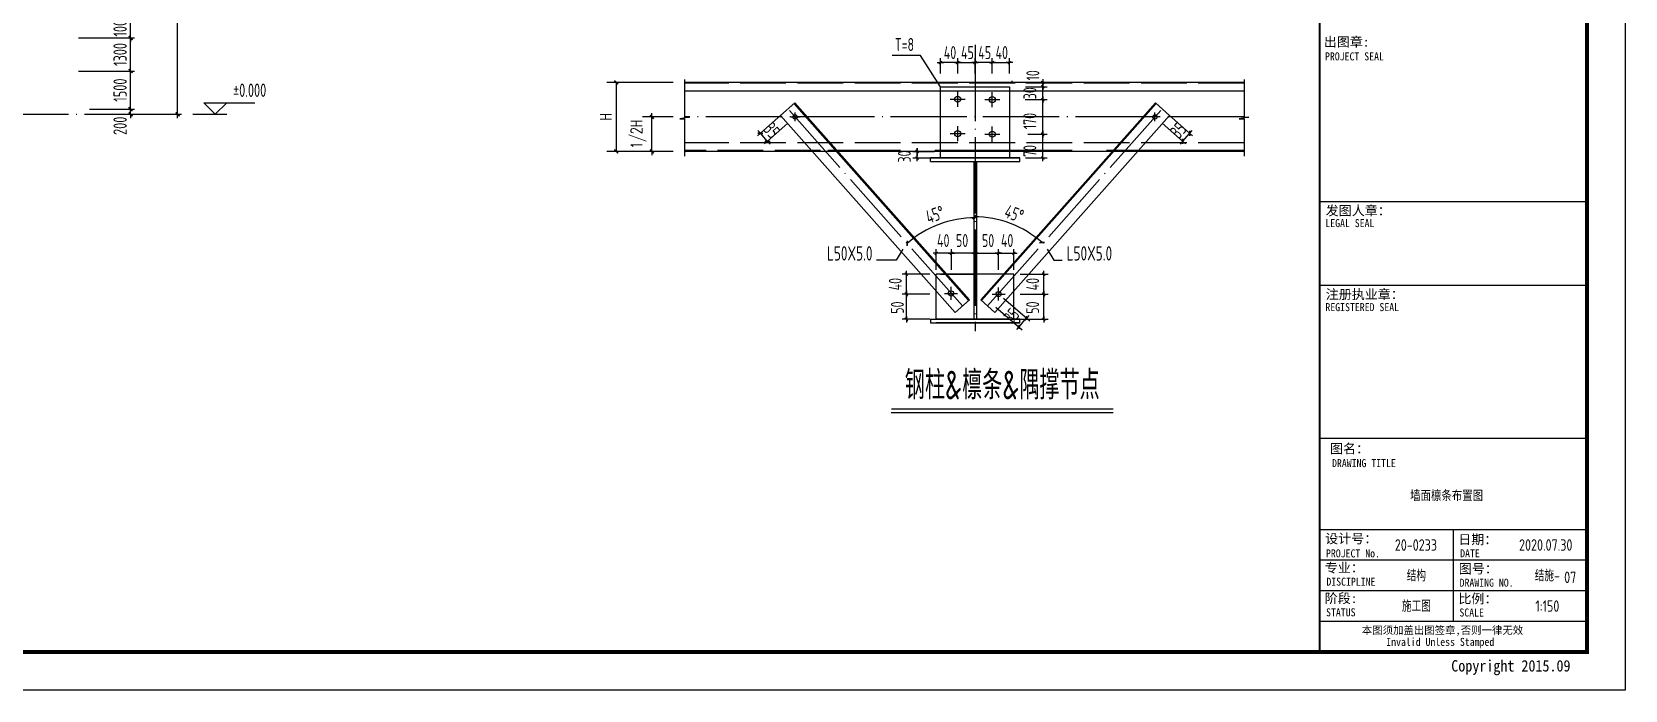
# Model space of a CAD drawing. Extents: x 899043 to 2598688, y -137197 to 211789.
# Drawn here: x 1940838 to 2003434, y 3985 to 29847 of the extents above; entities that cross this region are included whole.
import ezdxf
from ezdxf.enums import TextEntityAlignment as Align

# ---------------------------------------------------------------- set-up
doc = ezdxf.new("R2010")
doc.units = 0
doc.header["$LTSCALE"] = 1500
doc.header["$MEASUREMENT"] = 0
for name, pattern in [('ACAD_ISO02W100', [15, 12, -3]), ('CONTINOUS', [0]), ('DOTE', [2.42, 2, -0.2, 0.02, -0.2])]:
    doc.linetypes.add(name, pattern=pattern)
for name, color, linetype in [('00-tk', 151, 'Continuous'), ('AXIS', 3, 'Continuous'), ('DIM', 3, 'Continuous'), ('DOTE', 1, 'Continuous'), ('NUM', 7, 'Continuous'), ('THIN', 7, 'Continuous'), ('图框外框__细线', 253, 'Continuous')]:
    doc.layers.add(name, color=color, linetype=linetype)
doc.layers.add('功能名称', color=255, linetype='Continuous', lineweight=0)
doc.layers.add('钢板标注', color=9, linetype='Continuous', lineweight=18)
doc.styles.add('_TCH_DIM_T3', font='SIMPLEX', dxfattribs={"width": 0.705882, "bigfont": 'GBCBIG'})
doc.styles.add('DS6FS', font='tssdeng.shx', dxfattribs={"width": 0.8, "bigfont": 'tssdchn.shx'})
doc.styles.add('DS6HT', font='simhei.ttf', dxfattribs={"width": 0.8})
doc.styles.add('TSSD_Dimension', font='Tssdeng.shx', dxfattribs={"width": 0.7, "bigfont": 'hztxt.shx'})
doc.styles.add('TSSD_Label', font='Tssdeng.shx', dxfattribs={"width": 0.7, "bigfont": 'hztxt.shx'})
doc.styles.add('TSSD_Norm', font='Tssdeng.shx', dxfattribs={"bigfont": 'hztxt.shx'})
doc.dimstyles.new('_TCH_ARCH&&150', dxfattribs={"dimtxt": 446.25, "dimasz": 150, "dimexe": 375, "dimexo": 450, "dimgap": 189.375, "dimtad": 1, "dimdec": 0, "dimzin": 0, "dimdsep": 46, "dimtxsty": '_TCH_DIM_T3', "dimblk": 'ARCHTICK', "dimcen": 0.09, "dimclrt": 7, "dimazin": 2, "dimtfac": 1, "dimtdec": 0, "dimtix": 1, "dimtmove": 2, "dimatfit": 3, "dimfxl": 0, "dimtolj": 1, "dimtzin": 0, "dimarcsym": 0})
doc.dimstyles.new('TSSD_150_150', dxfattribs={"dimtxt": 525, "dimasz": 150, "dimexe": 150, "dimexo": 375, "dimgap": 150, "dimtad": 1, "dimdec": 0, "dimzin": 0, "dimdsep": 46, "dimtxsty": 'TSSD_Dimension', "dimblk": 'ARCHTICK', "dimblk1": 'ARCHTICK', "dimblk2": 'ARCHTICK', "dimcen": 0, "dimdle": 150, "dimclrt": 7, "dimadec": 0, "dimazin": 0, "dimtfac": 1, "dimtdec": 0, "dimtix": 1, "dimtmove": 2, "dimatfit": 3, "dimfxl": 0, "dimtolj": 1, "dimtzin": 0, "dimarcsym": 0})

# ---------------------------------------------------------------- blocks, each defined once
blk = doc.blocks.new('_ArchTick')
at = {"color": 0, "linetype": 'ByBlock', "const_width": 0.4}
blk.add_lwpolyline([(-0.5, -0.5), (0.5, 0.5)], dxfattribs=at)
blk = doc.blocks.new('*D792')
at = {"layer": 'Defpoints', "color": 0}
for p in [(1970543, 26824), (1970825, 26506), (1969458, 25863)]:
    blk.add_point(p, dxfattribs=at)
at = {"layer": 'DIM', "color": 0, "lineweight": -2}
for p, q in [((1970262, 26575), (1969346, 25764)), ((1969458, 25863), (1969359, 25975)), ((1969740, 25545), (1969458, 25863)), ((1970544, 26257), (1969628, 25446)), ((1969740, 25545), (1969840, 25433))]:
    blk.add_line(p, q, dxfattribs=at)
at = {"layer": 'DIM', "color": 0, "lineweight": -2, "xscale": 150, "yscale": 150, "zscale": 150}
for p, rotation in [((1969458, 25863), 311.5347105282701), ((1969740, 25545), 131.53471052827)]:
    blk.add_blockref('_ArchTick', p, dxfattribs=dict(at, rotation=rotation))
at = {"layer": 'DIM', "color": 7, "insert": (1969908, 25978), "char_height": 525, "attachment_point": 5, "rotation": 311.53471, "style": 'TSSD_Dimension'}
blk.add_mtext('\\A1;35', dxfattribs=at)
blk = doc.blocks.new('*D793')
at = {"layer": 'AXIS', "color": 0, "linetype": 'ByBlock', "lineweight": -2}
for p, q in [((1985525, 26575), (1986441, 25764)), ((1985243, 26257), (1986159, 25446)), ((1986047, 25545), (1986329, 25863)), ((1986329, 25863), (1986428, 25975)), ((1986047, 25545), (1985947, 25433))]:
    blk.add_line(p, q, dxfattribs=at)
at = {"layer": 'Defpoints', "color": 0, "linetype": 'ByBlock'}
for p in [(1984962, 26506), (1985244, 26824), (1986329, 25863)]:
    blk.add_point(p, dxfattribs=at)
at = {"layer": 'AXIS', "color": 0, "linetype": 'ByBlock', "lineweight": -2, "xscale": 150, "yscale": 150, "zscale": 150}
for p, rotation in [((1986047, 25545), 48.46528947172995), ((1986329, 25863), 228.4652894717299)]:
    blk.add_blockref('_ArchTick', p, dxfattribs=dict(at, rotation=rotation))
at = {"layer": 'AXIS', "color": 7, "linetype": 'ByBlock', "insert": (1985879, 25978), "char_height": 525, "attachment_point": 5, "rotation": 48.46529, "style": 'TSSD_Dimension'}
blk.add_mtext('\\A1;35', dxfattribs=at)
blk = doc.blocks.new('*D794')
at = {"layer": 'Defpoints', "color": 0}
for p in [(1977894, 28730), (1970992, 26318), (1976932, 22428), (1977400, 19083), (1977894, 18000)]:
    blk.add_point(p, dxfattribs=at)
at = {"layer": 'DIM', "color": 0, "lineweight": -2}
blk.add_arc((1977894, 18526), 4019, 90, 131.53301, dxfattribs=at)
at = {"layer": 'DIM', "color": 0, "lineweight": -2, "xscale": 150, "yscale": 150, "zscale": 150}
for p, rotation in [((1977894, 22545), 359.9999999999994), ((1975228, 21535), 221.5330089075133)]:
    blk.add_blockref('_ArchTick', p, dxfattribs=dict(at, rotation=rotation))
at = {"layer": 'DIM', "color": 7, "insert": (1976322, 22670), "char_height": 525, "attachment_point": 5, "rotation": 20.7665, "style": 'TSSD_Dimension'}
blk.add_mtext('\\A1;45%%d', dxfattribs=at)
blk = doc.blocks.new('*D795')
at = {"layer": 'Defpoints', "color": 0}
for p in [(1977861, 28763), (1984763, 26352), (1979729, 22119), (1978355, 19116), (1977861, 18033)]:
    blk.add_point(p, dxfattribs=at)
at = {"layer": 'DIM', "color": 0, "lineweight": -2}
blk.add_arc((1977861, 18559), 4019, 48.46699, 90, dxfattribs=at)
at = {"layer": 'DIM', "color": 0, "lineweight": -2, "xscale": 150, "yscale": 150, "zscale": 150}
for p, rotation in [((1977861, 22579), 180.0000000000002), ((1980526, 21568), 318.466991092467)]:
    blk.add_blockref('_ArchTick', p, dxfattribs=dict(at, rotation=rotation))
at = {"layer": 'DIM', "color": 7, "insert": (1979433, 22703), "char_height": 525, "attachment_point": 5, "rotation": 339.2335, "style": 'TSSD_Dimension'}
blk.add_mtext('\\A1;45%%d', dxfattribs=at)
blk = doc.blocks.new('*D796')
at = {"layer": 'AXIS', "color": 0, "lineweight": -2}
for p, q in [((1966031, 26506), (1964824, 26506)), ((1965199, 26506), (1965199, 26656)), ((1965199, 25151), (1965199, 26506)), ((1966031, 25151), (1964824, 25151)), ((1965199, 25151), (1965199, 25001))]:
    blk.add_line(p, q, dxfattribs=at)
at = {"layer": 'Defpoints', "color": 0}
for p in [(1965199, 26506), (1966481, 26506), (1966481, 25151)]:
    blk.add_point(p, dxfattribs=at)
at = {"layer": 'AXIS', "color": 0, "lineweight": -2, "xscale": 150, "yscale": 150, "zscale": 150}
for p, rotation in [((1965199, 26506), 270), ((1965199, 25151), 90)]:
    blk.add_blockref('_ArchTick', p, dxfattribs=dict(at, rotation=rotation))
at = {"layer": 'AXIS', "color": 7, "insert": (1964670, 25829), "char_height": 446.2, "attachment_point": 5, "rotation": 90, "style": '_TCH_DIM_T3'}
blk.add_mtext('\\A1;1/2H', dxfattribs=at)
blk = doc.blocks.new('*D797')
at = {"layer": 'AXIS', "color": 0, "lineweight": -2}
for p, q in [((1966031, 27861), (1963423, 27861)), ((1963798, 27861), (1963798, 25151)), ((1966031, 25151), (1963423, 25151))]:
    blk.add_line(p, q, dxfattribs=at)
at = {"layer": 'Defpoints', "color": 0}
for p in [(1966481, 27861), (1963798, 25151), (1966481, 25151)]:
    blk.add_point(p, dxfattribs=at)
at = {"layer": 'AXIS', "color": 0, "lineweight": -2, "xscale": 150, "yscale": 150, "zscale": 150}
for p, rotation in [((1963798, 27861), 90), ((1963798, 25151), 270)]:
    blk.add_blockref('_ArchTick', p, dxfattribs=dict(at, rotation=rotation))
at = {"layer": 'AXIS', "color": 7, "insert": (1963386, 26506), "char_height": 446.2, "attachment_point": 5, "rotation": 90, "style": '_TCH_DIM_T3'}
blk.add_mtext('\\A1;H', dxfattribs=at)
blk = doc.blocks.new('*D907')
at = {"layer": 'Defpoints', "color": 0}
for p in [(1942941, 37109), (1946563, 37109), (1942941, 26609)]:
    blk.add_point(p, dxfattribs=at)
at = {"layer": 'DIM', "color": 0, "lineweight": -2}
for p, q in [((1943316, 37109), (1946713, 37109)), ((1946563, 26459), (1946563, 37259)), ((1943316, 26609), (1946713, 26609))]:
    blk.add_line(p, q, dxfattribs=at)
at = {"layer": 'DIM', "color": 0, "lineweight": -2, "xscale": 150, "yscale": 150, "zscale": 150}
for p, rotation in [((1946563, 37109), 90), ((1946563, 26609), 270)]:
    blk.add_blockref('_ArchTick', p, dxfattribs=dict(at, rotation=rotation))
at = {"layer": 'DIM', "color": 7, "insert": (1946151, 31859), "char_height": 525, "attachment_point": 5, "rotation": 90, "style": 'TSSD_Dimension'}
blk.add_mtext('\\A1;10500', dxfattribs=at)
blk = doc.blocks.new('*D908')
at = {"layer": 'Defpoints', "color": 0}
for p in [(1942730, 26809), (1942730, 26609), (1944717, 26809)]:
    blk.add_point(p, dxfattribs=at)
at = {"layer": 'DIM', "color": 0, "lineweight": -2}
for p, q in [((1944717, 26809), (1944717, 26959)), ((1943105, 26809), (1944867, 26809)), ((1943105, 26609), (1944867, 26609)), ((1944717, 26609), (1944717, 26809)), ((1944717, 26609), (1944717, 26459))]:
    blk.add_line(p, q, dxfattribs=at)
at = {"layer": 'DIM', "color": 0, "lineweight": -2, "xscale": 150, "yscale": 150, "zscale": 150}
for p, rotation in [((1944717, 26809), 270), ((1944717, 26609), 90)]:
    blk.add_blockref('_ArchTick', p, dxfattribs=dict(at, rotation=rotation))
at = {"layer": 'DIM', "color": 7, "insert": (1944305, 26157), "char_height": 525, "attachment_point": 5, "rotation": 90, "style": 'TSSD_Dimension'}
blk.add_mtext('\\A1;200', dxfattribs=at)
blk = doc.blocks.new('*D909')
at = {"layer": 'Defpoints', "color": 0}
for p in [(1942291, 29609), (1944717, 29609), (1942291, 28309)]:
    blk.add_point(p, dxfattribs=at)
at = {"layer": 'DIM', "color": 0, "lineweight": -2}
for p, q in [((1942666, 29609), (1944867, 29609)), ((1944717, 28159), (1944717, 29759)), ((1942666, 28309), (1944867, 28309))]:
    blk.add_line(p, q, dxfattribs=at)
at = {"layer": 'DIM', "color": 0, "lineweight": -2, "xscale": 150, "yscale": 150, "zscale": 150}
for p, rotation in [((1944717, 29609), 90), ((1944717, 28309), 270)]:
    blk.add_blockref('_ArchTick', p, dxfattribs=dict(at, rotation=rotation))
at = {"layer": 'DIM', "color": 7, "insert": (1944305, 28959), "char_height": 525, "attachment_point": 5, "rotation": 90, "style": 'TSSD_Dimension'}
blk.add_mtext('\\A1;1300', dxfattribs=at)
blk = doc.blocks.new('*D914')
at = {"layer": 'Defpoints', "color": 0}
for p in [(1942291, 30609), (1944717, 30609), (1942291, 29609)]:
    blk.add_point(p, dxfattribs=at)
at = {"layer": 'DIM', "color": 0, "lineweight": -2}
for p, q in [((1944717, 30609), (1944717, 30759)), ((1942666, 30609), (1944867, 30609)), ((1944717, 29609), (1944717, 30609)), ((1942666, 29609), (1944867, 29609)), ((1944717, 29609), (1944717, 29459))]:
    blk.add_line(p, q, dxfattribs=at)
at = {"layer": 'DIM', "color": 0, "lineweight": -2, "xscale": 150, "yscale": 150, "zscale": 150}
for p, rotation in [((1944717, 30609), 270), ((1944717, 29609), 90)]:
    blk.add_blockref('_ArchTick', p, dxfattribs=dict(at, rotation=rotation))
at = {"layer": 'DIM', "color": 7, "insert": (1944305, 30109), "char_height": 525, "attachment_point": 5, "rotation": 90, "style": 'TSSD_Dimension'}
blk.add_mtext('\\A1;1000', dxfattribs=at)
blk = doc.blocks.new('*D915')
at = {"layer": 'Defpoints', "color": 0}
for p in [(1942730, 28309), (1944717, 28309), (1942730, 26809)]:
    blk.add_point(p, dxfattribs=at)
at = {"layer": 'DIM', "color": 0, "lineweight": -2}
for p, q in [((1943105, 28309), (1944867, 28309)), ((1944717, 26659), (1944717, 28459)), ((1943105, 26809), (1944867, 26809))]:
    blk.add_line(p, q, dxfattribs=at)
at = {"layer": 'DIM', "color": 0, "lineweight": -2, "xscale": 150, "yscale": 150, "zscale": 150}
for p, rotation in [((1944717, 28309), 90), ((1944717, 26809), 270)]:
    blk.add_blockref('_ArchTick', p, dxfattribs=dict(at, rotation=rotation))
at = {"layer": 'DIM', "color": 7, "insert": (1944305, 27559), "char_height": 525, "attachment_point": 5, "rotation": 90, "style": 'TSSD_Dimension'}
blk.add_mtext('\\A1;1500', dxfattribs=at)
blk = doc.blocks.new('A$C16496DF1')
at = {"layer": '00-tk'}
for p, q in [((178350, 126150), (178350, 0)), ((166350, 124650), (166350, 1500)), ((176850, 124650), (176850, 1500)), ((166350, 19200), (176850, 19200)), ((176850, 15900), (166350, 15900)), ((176850, 6300), (166350, 6300)), ((171600, 6300), (171600, 2700)), ((176850, 5100), (166350, 5100)), ((176850, 3900), (166350, 3900)), ((176850, 2700), (166350, 2700)), ((176850, 1500), (3750, 1500)), ((176850, 1500), (166350, 1500))]:
    blk.add_line(p, q, dxfattribs=at)
at = {"layer": '00-tk', "linetype": 'Continuous'}
blk.add_line((178350, 0), (0, 0), dxfattribs=at)
at = {"layer": '00-tk', "const_width": 150}
blk.add_lwpolyline([(3750, 124650), (176850, 124650), (176850, 1500), (3750, 1500)], close=True, dxfattribs=at)
at = {"layer": '00-tk', "const_width": 75}
blk.add_lwpolyline([(166350, 1500), (166350, 124650)], dxfattribs=at)
at = {"layer": '00-tk'}
blk.add_lwpolyline([(166350, 9900), (176850, 9900), (176850, 6300), (166350, 6300)], close=True, dxfattribs=at)
at = {"layer": '00-tk', "style": 'DS6HT'}
for s, p in [('出图章:', (166512, 25281)), ('发图人章：', (166585, 18652)), ('注册执业章：', (166586, 15364)), ('图名：', (166756, 9300)), ('设计号：', (166565, 5767)), ('日期：', (171794, 5732)), ('专业：', (166549, 4623)), ('图号：', (171814, 4583)), ('阶段:', (166549, 3421)), ('比例：', (171798, 3408))]:
    blk.add_text(s, height=375, dxfattribs=at).set_placement(p)
at = {"layer": '00-tk', "style": 'DS6HT', "width": 0.9}
for s, height, p in [(' PROJECT SEAL', 315, (166365, 24741)), ('LEGAL SEAL', 315, (166571, 18190)), ('REGISTERED SEAL', 315, (166575, 14889)), ('DRAWING TITLE', 315, (166834, 8760)), ('PROJECT No.', 315, (166597, 5215)), ('DATE', 315, (171868, 5217)), ('DISCIPLINE', 315, (166612, 4103)), ('DRAWING NO.', 315, (171847, 4064)), ('STATUS', 315, (166600, 2900)), ('SCALE', 315, (171839, 2892)), ('Copyright 2015.09', 450, (171520, 731))]:
    blk.add_text(s, height=height, dxfattribs=at).set_placement(p)
at = {"layer": '00-tk', "style": 'DS6HT'}
blk.add_text('本图须加盖出图签章,否则一律无效', height=300, dxfattribs=at).set_placement((171174, 2345), align=Align.MIDDLE)
at = {"layer": '00-tk', "style": 'DS6HT', "width": 0.9}
blk.add_text('Invalid Unless Stamped', height=315, dxfattribs=at).set_placement((171086, 1860), align=Align.MIDDLE)
at = {"layer": '功能名称', "color": 7, "style": 'DS6FS', "width": 0.8}
for s, p in [('20-0233', (170131, 5477)), ('2020.07.30', (175231, 5477)), ('结构', (170149, 4277)), ('结施-', (175294, 4277)), ('施工图', (170149, 3077)), ('1:150', (175294, 3077))]:
    blk.add_text(s, height=450, dxfattribs=at).set_placement(p, align=Align.CENTER)

msp = doc.modelspace()

# ---------------------------------------------------------------- linework, layer by layer
for p, q in [((1975747.5, 28921), (1974640, 28921)), ((1976538.5, 27691.8), (1975747.5, 28921)), ((1976409.2, 28640.5), (1976663.3, 28640.5)), ((1977087.9, 28640.5), (1977341.9, 28640.5)), ((1977341.9, 28640.5), (1977087.9, 28640.5)), ((1977766.5, 28640.5), (1978020.5, 28640.5)), ((1978020.5, 28640.5), (1977766.5, 28640.5)), ((1978698, 28640.5), (1978444, 28640.5)), ((1978444, 28640.5), (1978698, 28640.5)), ((1979375.5, 28640.5), (1979121.5, 28640.5)), ((1966481.2, 27974.7), (1966481.2, 26490.9)), ((1988464.2, 27861.2), (1966481.2, 27861.2)), ((1976538.5, 27691.8), (1979248.5, 27691.8)), ((1976538.5, 24892), (1976538.5, 27691.8)), ((1979248.5, 27691.8), (1979248.5, 24892)), ((1979335.5, 27924.6), (1979335.5, 27890.7)), ((1980555.4, 27988.2), (1980555.4, 27734.1)), ((1980555.4, 27818.8), (1980555.4, 27564.8)), ((1980555.4, 27564.8), (1980555.4, 27818.8)), ((1988464.2, 27974.7), (1988464.2, 26490.9)), ((1988464.2, 27522.4), (1966481.2, 27522.4)), ((1970810.2, 27060.9), (1970253.7, 26567.5)), ((1977638.3, 19293.8), (1970775.6, 27030.2)), ((1977672.2, 19324), (1970809.9, 27060.5)), ((1978114.8, 19324), (1984977.1, 27060.5)), ((1978148.8, 19293.8), (1985011.4, 27030.1)), ((1980555.4, 27310.7), (1980555.4, 27056.7)), ((1980555.4, 27056.7), (1980555.4, 27310.7)), ((1966671.9, 26490.9), (1966290.4, 26431.3)), ((1966290.4, 26431.3), (1966481.2, 26431.3)), ((1966481.2, 26490.9), (1966671.9, 26490.9)), ((1966481.2, 26431.3), (1966481.2, 24958.3)), ((1977110.9, 18825.8), (1970253.7, 26567.5)), ((1978676.1, 18825.8), (1985533.3, 26567.5)), ((1988654.9, 26490.9), (1988273.5, 26431.3)), ((1988273.5, 26431.3), (1988464.2, 26431.3)), ((1988464.2, 26490.9), (1988654.9, 26490.9)), ((1988464.2, 26431.3), (1988464.2, 24958.3)), ((1980555.4, 25701.7), (1980555.4, 25955.7)), ((1980555.4, 25955.7), (1980555.4, 25701.7)), ((1988464.2, 25151.2), (1966481.2, 25151.2)), ((1975616.2, 24968.1), (1975616.2, 25278.2)), ((1975616.2, 25278.2), (1975616.2, 24968.1)), ((1975616.2, 24765), (1975616.2, 24949.4)), ((1979650, 24892), (1976137, 24892)), ((1976137, 24892), (1979650, 24892)), ((1976137, 24756.5), (1976137, 24892)), ((1976137, 24756.5), (1979650, 24756.5)), ((1977842.7, 24756.5), (1977842.7, 18553.7)), ((1977944.3, 24756.5), (1977944.3, 18553.7)), ((1979650, 24756.5), (1979650, 24892)), ((1980555.4, 24765), (1980555.4, 24949.4)), ((1975055.9, 21310.9), (1974800.7, 20884.3)), ((1980731.1, 21310.9), (1980986.4, 20884.3)), ((1974800.7, 20884.3), (1974017.9, 20884.3)), ((1976496.2, 21146.4), (1976242.1, 21146.4)), ((1977097.7, 21146.4), (1976843.6, 21146.4)), ((1976843.6, 21146.4), (1977097.7, 21146.4)), ((1978020.5, 21146.4), (1977766.5, 21146.4)), ((1977766.5, 21146.4), (1978020.5, 21146.4)), ((1978943.4, 21146.4), (1978689.3, 21146.4)), ((1978689.3, 21146.4), (1978943.4, 21146.4)), ((1979290.9, 21146.4), (1979544.9, 21146.4)), ((1980986.4, 20884.3), (1981317.9, 20884.3)), ((1975194, 20201.1), (1975194, 20455.2)), ((1976369.1, 18553.7), (1976369.1, 20328.1)), ((1977842.7, 20328.1), (1976369.1, 20328.1)), ((1976538.5, 20328.1), (1977842.7, 20328.1)), ((1979417.9, 20328.1), (1977944.3, 20328.1)), ((1979417.9, 18553.7), (1979417.9, 20328.1)), ((1980593.1, 20201.1), (1980593.1, 20455.2)), ((1975194, 19671.7), (1975194, 19417.7)), ((1975194, 19417.7), (1975194, 19671.7)), ((1980593.1, 19417.7), (1980593.1, 19671.7)), ((1980593.1, 19671.7), (1980593.1, 19417.7)), ((1977110.9, 18825.8), (1977672.2, 19324)), ((1978676.1, 18825.8), (1978114.8, 19324)), ((1975194, 18680.7), (1975194, 18426.7)), ((1976137, 18553.7), (1979650, 18553.7)), ((1976137, 18553.7), (1976137, 18418.2)), ((1976137, 18418.2), (1979650, 18418.2)), ((1979650, 18553.7), (1976369.1, 18553.7)), ((1979650, 18418.2), (1976369.1, 18418.2)), ((1979539.6, 18157.8), (1979704.2, 18351.4)), ((1979650, 18418.2), (1979650, 18553.7)), ((1980002.9, 18702.8), (1979838.3, 18509.2)), ((1980593.1, 18680.7), (1980593.1, 18426.7))]:
    msp.add_line(p, q)
at = {"linetype": 'ACAD_ISO02W100', "ltscale": 0.1}
for p, q in [((1988464.2, 27827.3), (1966481.2, 27827.3)), ((1988464.2, 25489.9), (1966481.2, 25489.9)), ((1971823.7, 25185.1), (1966481.2, 25185.1))]:
    msp.add_line(p, q, dxfattribs=at)
at = {"color": 1}
for p, q in [((1970655.5, 26506.2), (1970994.2, 26506.2)), ((1976695.2, 19570), (1977203.4, 19570)), ((1976949.3, 19315.9), (1976949.3, 19824)), ((1978562.3, 19544.7), (1979070.4, 19544.7)), ((1978816.4, 19290.6), (1978816.4, 19798.7))]:
    msp.add_line(p, q, dxfattribs=at)
at = {"linetype": 'ACAD_ISO02W100', "ltscale": 0.3}
msp.add_line((1988464.2, 25185.1), (1972107.1, 25185.1), dxfattribs=at)
at = {"const_width": 42.3}
for points in [[(1976477, 28581.3), (1976595.6, 28699.8)], [(1977155.6, 28581.3), (1977274.2, 28699.8)], [(1977274.2, 28699.8), (1977155.6, 28581.3)], [(1977834.2, 28581.3), (1977952.8, 28699.8)], [(1977952.8, 28699.8), (1977834.2, 28581.3)], [(1978630.3, 28699.8), (1978511.7, 28581.3)], [(1978511.7, 28581.3), (1978630.3, 28699.8)], [(1979307.8, 28699.8), (1979189.2, 28581.3)], [(1980496.1, 27920.5), (1980614.7, 27801.9)], [(1980496.1, 27751.1), (1980614.7, 27632.5)], [(1980614.7, 27632.5), (1980496.1, 27751.1)], [(1980496.1, 27243), (1980614.7, 27124.4)], [(1980614.7, 27124.4), (1980496.1, 27243)], [(1980614.7, 25769.4), (1980496.1, 25888)], [(1975675.4, 25091.9), (1975556.9, 25210.5)], [(1975675.4, 24832.7), (1975556.9, 24951.3)], [(1980614.7, 24832.7), (1980496.1, 24951.3)], [(1976428.4, 21205.7), (1976309.9, 21087.2)], [(1977029.9, 21205.7), (1976911.4, 21087.2)], [(1976911.4, 21087.2), (1977029.9, 21205.7)], [(1977952.8, 21205.7), (1977834.2, 21087.2)], [(1977834.2, 21087.2), (1977952.8, 21205.7)], [(1978875.6, 21205.7), (1978757.1, 21087.2)], [(1978757.1, 21087.2), (1978875.6, 21205.7)], [(1979358.6, 21087.2), (1979477.2, 21205.7)], [(1975253.3, 20268.9), (1975134.7, 20387.4)], [(1980652.3, 20268.9), (1980533.8, 20387.4)], [(1975134.7, 19604), (1975253.3, 19485.4)], [(1975253.3, 19485.4), (1975134.7, 19604)], [(1980652.3, 19485.4), (1980533.8, 19604)], [(1980533.8, 19604), (1980652.3, 19485.4)], [(1975134.7, 18613), (1975253.3, 18494.4)], [(1979628.7, 18171), (1979615.1, 18338.2)], [(1979913.8, 18689.6), (1979927.4, 18522.4)], [(1980533.8, 18613), (1980652.3, 18494.4)]]:
    msp.add_lwpolyline(points, dxfattribs=at)
at = {"color": 1}
for centre, radius in [((1977214.9, 27203.2), 118.6), ((1978571, 27183.7), 118.6), ((1970824.9, 26506.2), 84.7), ((1984962.2, 26506.2), 84.7), ((1977214.9, 25848.2), 118.6), ((1978571, 25828.7), 118.6), ((1976949.3, 19570), 101.6), ((1978816.4, 19544.7), 101.6)]:
    msp.add_circle(centre, radius, dxfattribs=at)
at = {"layer": '00-tk'}
msp.add_line((1991433.5, 128635.4), (1991433.5, 5485.4), dxfattribs=at)
at = {"layer": '00-tk', "const_width": 75}
msp.add_lwpolyline([(1991433.5, 5485.4), (1991433.5, 128635.4)], dxfattribs=at)
at = {"layer": 'AXIS', "linetype": 'ByBlock'}
for p, q in [((1976536.3, 28206.5), (1976536.3, 28809.9)), ((1977214.9, 28206.5), (1977214.9, 28809.9)), ((1977214.9, 28206.5), (1977214.9, 28809.9)), ((1977893.5, 28206.5), (1977893.5, 28809.9)), ((1977893.5, 28206.5), (1977893.5, 28809.9)), ((1978571, 28206.5), (1978571, 28809.9)), ((1978571, 28206.5), (1978571, 28809.9)), ((1979248.5, 28206.5), (1979248.5, 28809.9)), ((1976535.4, 28640.5), (1976534.6, 28640.5)), ((1977214.9, 28640.5), (1976536.3, 28640.5)), ((1977214, 28640.5), (1977213.2, 28640.5)), ((1977214.9, 28640.5), (1977893.5, 28640.5)), ((1977215.7, 28640.5), (1977216.6, 28640.5)), ((1977892.7, 28640.5), (1977891.8, 28640.5)), ((1978571, 28640.5), (1977893.5, 28640.5)), ((1977894.4, 28640.5), (1977895.2, 28640.5)), ((1978570.2, 28640.5), (1978569.3, 28640.5)), ((1978571, 28640.5), (1979248.5, 28640.5)), ((1978571.9, 28640.5), (1978572.7, 28640.5)), ((1979249.4, 28640.5), (1979250.2, 28640.5)), ((1979866.1, 27861.2), (1980724.8, 27861.2)), ((1979869.5, 27691.8), (1980724.8, 27691.8)), ((1980503.8, 27691.8), (1980724.8, 27691.8)), ((1980555.4, 27862), (1980555.4, 27862.9)), ((1980555.4, 27691.8), (1980555.4, 27861.2)), ((1980555.4, 27692.7), (1980555.4, 27693.5)), ((1980555.4, 27183.7), (1980555.4, 27691.8)), ((1980555.4, 27691), (1980555.4, 27690.1)), ((1979861, 27183.7), (1980716.3, 27183.7)), ((1979869.5, 27183.7), (1980724.8, 27183.7)), ((1980546.9, 27182.8), (1980546.9, 27182)), ((1980555.4, 27184.5), (1980555.4, 27185.4)), ((1980555.4, 25828.7), (1980555.4, 27183.7)), ((1979960.6, 25828.7), (1980716.3, 25828.7)), ((1979969.1, 25828.7), (1980724.8, 25828.7)), ((1980546.9, 25829.5), (1980546.9, 25830.4)), ((1980555.4, 24892), (1980555.4, 25828.7)), ((1980555.4, 25827.8), (1980555.4, 25827)), ((1975445.8, 25151.2), (1976301.1, 25151.2)), ((1975607.7, 25152), (1975607.7, 25152.9)), ((1975616.2, 24892), (1975616.2, 25151.2)), ((1975616.2, 25150.3), (1975616.2, 25149.5)), ((1975445.8, 24892), (1976301.1, 24892)), ((1975616.2, 24891.1), (1975616.2, 24890.3)), ((1979869.5, 24892), (1980724.8, 24892)), ((1980555.4, 24891.1), (1980555.4, 24890.3)), ((1976369.1, 20503.5), (1976369.1, 21315.8)), ((1976970.7, 20503.5), (1976970.7, 21315.8)), ((1976970.7, 20503.5), (1976970.7, 21315.8)), ((1977893.5, 20503.5), (1977893.5, 21315.8)), ((1977893.5, 20503.5), (1977893.5, 21315.8)), ((1978816.4, 20503.5), (1978816.4, 21315.8)), ((1978816.4, 20503.5), (1978816.4, 21315.8)), ((1979417.9, 20503.5), (1979417.9, 21315.8)), ((1976969.8, 21146.4), (1976370, 21146.4)), ((1977892.7, 21146.4), (1976971.5, 21146.4)), ((1977894.4, 21146.4), (1978815.5, 21146.4)), ((1978817.2, 21146.4), (1979417, 21146.4)), ((1976115.1, 20328.1), (1975024.6, 20328.1)), ((1975194, 19545.5), (1975194, 20327.3)), ((1979671.9, 20328.1), (1980762.4, 20328.1)), ((1980593.1, 19545.5), (1980593.1, 20327.3)), ((1976115.1, 19544.7), (1975024.6, 19544.7)), ((1976115.1, 19544.7), (1975024.6, 19544.7)), ((1975194, 18554.6), (1975194, 19543.8)), ((1979671.9, 19544.7), (1980762.4, 19544.7)), ((1979671.9, 19544.7), (1980762.4, 19544.7)), ((1980593.1, 18554.6), (1980593.1, 19543.8)), ((1978711.2, 19028.7), (1979750.9, 18144.9)), ((1979009.9, 19380.1), (1980049.6, 18496.3)), ((1976115.1, 18553.7), (1975024.6, 18553.7)), ((1979621.3, 18254), (1979620.8, 18253.3)), ((1979621.9, 18254.6), (1979920.6, 18606)), ((1979671.9, 18553.7), (1980762.4, 18553.7)), ((1979921.1, 18606.6), (1979921.7, 18607.3))]:
    msp.add_line(p, q, dxfattribs=at)
at = {"layer": 'AXIS', "color": 253, "linetype": 'DOTE'}
msp.add_line((1910237.2, 26608.8), (1944458.6, 26608.8), dxfattribs=at)
at = {"layer": 'DIM'}
msp.add_line((1974602.7, 14898.4), (1983321.4, 14898.4), dxfattribs=at)
at = {"layer": 'DIM', "const_width": 62.2}
msp.add_lwpolyline([(1974602.7, 15029.1), (1983321.4, 15029.1)], dxfattribs=at)
at = {"layer": 'DOTE', "color": 251, "linetype": 'DOTE'}
for p, q in [((1977893.5, 29341.5), (1977893.5, 18087.9)), ((1976918.5, 27203.2), (1977511.3, 27203.2)), ((1977214.9, 26906.8), (1977214.9, 27499.6)), ((1978274.6, 27183.7), (1978867.4, 27183.7)), ((1978571, 26887.3), (1978571, 27480.1)), ((1988464.2, 26506.2), (1966481.2, 26506.2)), ((1977400.3, 19082.6), (1970543.2, 26824.2)), ((1970824.9, 26336.8), (1970824.9, 26675.5)), ((1978386.7, 19082.6), (1985243.8, 26824.1)), ((1985131.6, 26506.2), (1984792.8, 26506.2)), ((1984962.2, 26336.8), (1984962.2, 26675.6)), ((1976918.5, 25848.2), (1977511.3, 25848.2)), ((1977214.9, 25551.8), (1977214.9, 26144.6)), ((1978274.6, 25828.7), (1978867.4, 25828.7)), ((1978571, 25532.3), (1978571, 26125.1))]:
    msp.add_line(p, q, dxfattribs=at)
at = {"layer": 'THIN'}
for p, q in [((1948042, 26608.8), (1947592, 27058.8)), ((1947592, 27058.8), (1948492, 27058.8)), ((1948042, 26608.8), (1948492, 27058.8)), ((1948492, 27058.8), (1949602.6, 27058.8)), ((1947165.2, 26608.8), (1948492, 26608.8))]:
    msp.add_line(p, q, dxfattribs=at)
at = {"layer": '图框外框__细线', "linetype": 'CONTINOUS'}
msp.add_line((1984976.8, 27060.9), (1985533.3, 26567.5), dxfattribs=at)

# ---------------------------------------------------------------- block references
at = {"layer": '钢板标注', "color": 2, "linetype": 'ByBlock'}
msp.add_blockref('A$C16496DF1', (1825083.5, 3985.4), dxfattribs=at)

# ---------------------------------------------------------------- texts
at = {"color": 7, "style": 'TSSD_Norm', "width": 0.7}
for s, p in [('T=8', (1974742.8, 29095.8)), ('40', (1976665.5, 28779.2)), ('45', (1977344.1, 28779.2)), ('45', (1978022.2, 28779.2)), ('40', (1978699.7, 28779.2)), ('40', (1976400.6, 21394.2)), ('50', (1977144.6, 21394.2)), ('50', (1978165.8, 21394.2)), ('40', (1978909.9, 21394.2))]:
    msp.add_text(s, height=508.12, dxfattribs=at).set_placement(p)
for s, rotation, p in [('10', 90, (1980418, 27938.2)), ('30', 90, (1980301.3, 27199.9)), ('170', 90, (1980301.3, 26022.3)), ('30', 90, (1975371.6, 24714.3)), ('70', 90, (1980301.3, 24933.6)), ('40', 90, (1975014.1, 19692)), ('40', 90, (1980411.7, 19692)), ('50', 90, (1975096.2, 18774.7)), ('35', 49.632593, (1979364.5, 18344.1)), ('50', 90, (1980411.7, 18774.7))]:
    msp.add_text(s, height=508.12, rotation=rotation, dxfattribs=at).set_placement(p)
at = {"linetype": 'CONTINOUS', "style": 'TSSD_Norm', "width": 0.7}
for p in [(1972076.6, 20693.1), (1981491, 20693.1)]:
    msp.add_text('L50X5.0', height=564.58, dxfattribs=at).set_placement(p, align=Align.BOTTOM_LEFT)
at = {"layer": '00-tk', "color": 0, "style": 'DS6HT', "width": 0.8}
msp.add_text('墙面檩条布置图', height=375, dxfattribs=at).set_placement((1996421.1, 11451.8), align=Align.CENTER)
at = {"layer": 'NUM', "style": 'TSSD_Dimension', "width": 0.7}
msp.add_text('钢柱&檩条&隅撑节点', height=1125, dxfattribs=at).set_placement((1975137, 15408.4))
at = {"layer": 'THIN', "style": 'TSSD_Label', "width": 0.7}
msp.add_text('%%p0.000', height=525, rotation=360, dxfattribs=at).set_placement((1950046.8, 27133.8), align=Align.BOTTOM_RIGHT)
at = {"layer": '功能名称', "color": 7, "style": 'DS6FS', "width": 0.8}
msp.add_text('07', height=450, dxfattribs=at).set_placement((2001276, 8193.2), align=Align.CENTER)

# ---------------------------------------------------------------- dimensions: what is measured, and where the dimension line sits
at = {"layer": 'AXIS'}
for base, p1, p2, text, picture, middle in [((1963798.2, 25151.2), (1966481.2, 27861.2), (1966481.2, 25151.2), 'H', '*D797', (1963385.7, 26506.2)), ((1965199.5, 26506.2), (1966481.2, 25151.2), (1966481.2, 26506.2), '1/2H', '*D796', (1964670.1, 25828.7))]:
    dim = msp.add_linear_dim(base=base, p1=p1, p2=p2, angle=90, text=text, dimstyle='_TCH_ARCH&&150', dxfattribs=at)
    dim.commit()
    dim.dimension.update_dxf_attribs({"geometry": picture, "text_midpoint": middle})
at = {"layer": 'AXIS', "linetype": 'ByBlock'}
dim = msp.add_aligned_dim(p1=(1984962.3, 26505.9), p2=(1985243.9, 26823.8), distance=-1449, text='35', dimstyle='TSSD_150_150', dxfattribs=at)
dim.commit()
dim.dimension.update_dxf_attribs({"geometry": '*D793', "text_midpoint": (1985879, 25977.6)})
at = {"layer": 'DIM'}
for base, p1, p2, picture, middle in [((1946563.3, 37108.8), (1942940.9, 26608.8), (1942940.9, 37108.8), '*D907', (1946150.8, 31858.8)), ((1944717.3, 30608.8), (1942291.3, 29608.8), (1942291.3, 30608.8), '*D914', (1944304.8, 30108.8)), ((1944717.3, 29608.8), (1942291.3, 28308.8), (1942291.3, 29608.8), '*D909', (1944304.8, 28958.8)), ((1944717.3, 28308.8), (1942730, 26808.8), (1942730, 28308.8), '*D915', (1944304.8, 27558.8))]:
    dim = msp.add_linear_dim(base=base, p1=p1, p2=p2, angle=90, dimstyle='TSSD_150_150', dxfattribs=at)
    dim.commit()
    dim.dimension.update_dxf_attribs({"geometry": picture, "text_midpoint": middle})
for base, line1, line2, picture, middle in [((1976931.7, 22428.5), ((1977893.5, 17999.6), (1977893.5, 28729.7)), ((1977400.3, 19082.6), (1970991.6, 26318)), '*D794', (1976322.1, 22669.8)), ((1979729, 22118.6), ((1977861.3, 18033.2), (1977861.3, 28763.3)), ((1978354.5, 19116.3), (1984763.3, 26351.6)), '*D795', (1979432.7, 22703.4))]:
    dim = msp.add_angular_dim_2l(base=base, line1=line1, line2=line2, text='45%%d', dimstyle='TSSD_150_150', dxfattribs=at)
    dim.commit()
    dim.dimension.update_dxf_attribs({"geometry": picture, "text_midpoint": middle})
dim = msp.add_linear_dim(base=(1944717.3, 26808.8), p1=(1942730, 26608.8), p2=(1942730, 26808.8), angle=90, dimstyle='TSSD_150_150', dxfattribs=at)
dim.commit()
dim.dimension.update_dxf_attribs({"geometry": '*D908', "text_midpoint": (1944304.8, 26157.2), "dimtype": 160})
dim = msp.add_aligned_dim(p1=(1970824.7, 26505.9), p2=(1970543.1, 26823.9), distance=1449, text='35', dimstyle='TSSD_150_150', dxfattribs=at)
dim.commit()
dim.dimension.update_dxf_attribs({"geometry": '*D792', "text_midpoint": (1969908.1, 25977.6)})

doc.saveas('drawing.dxf')
